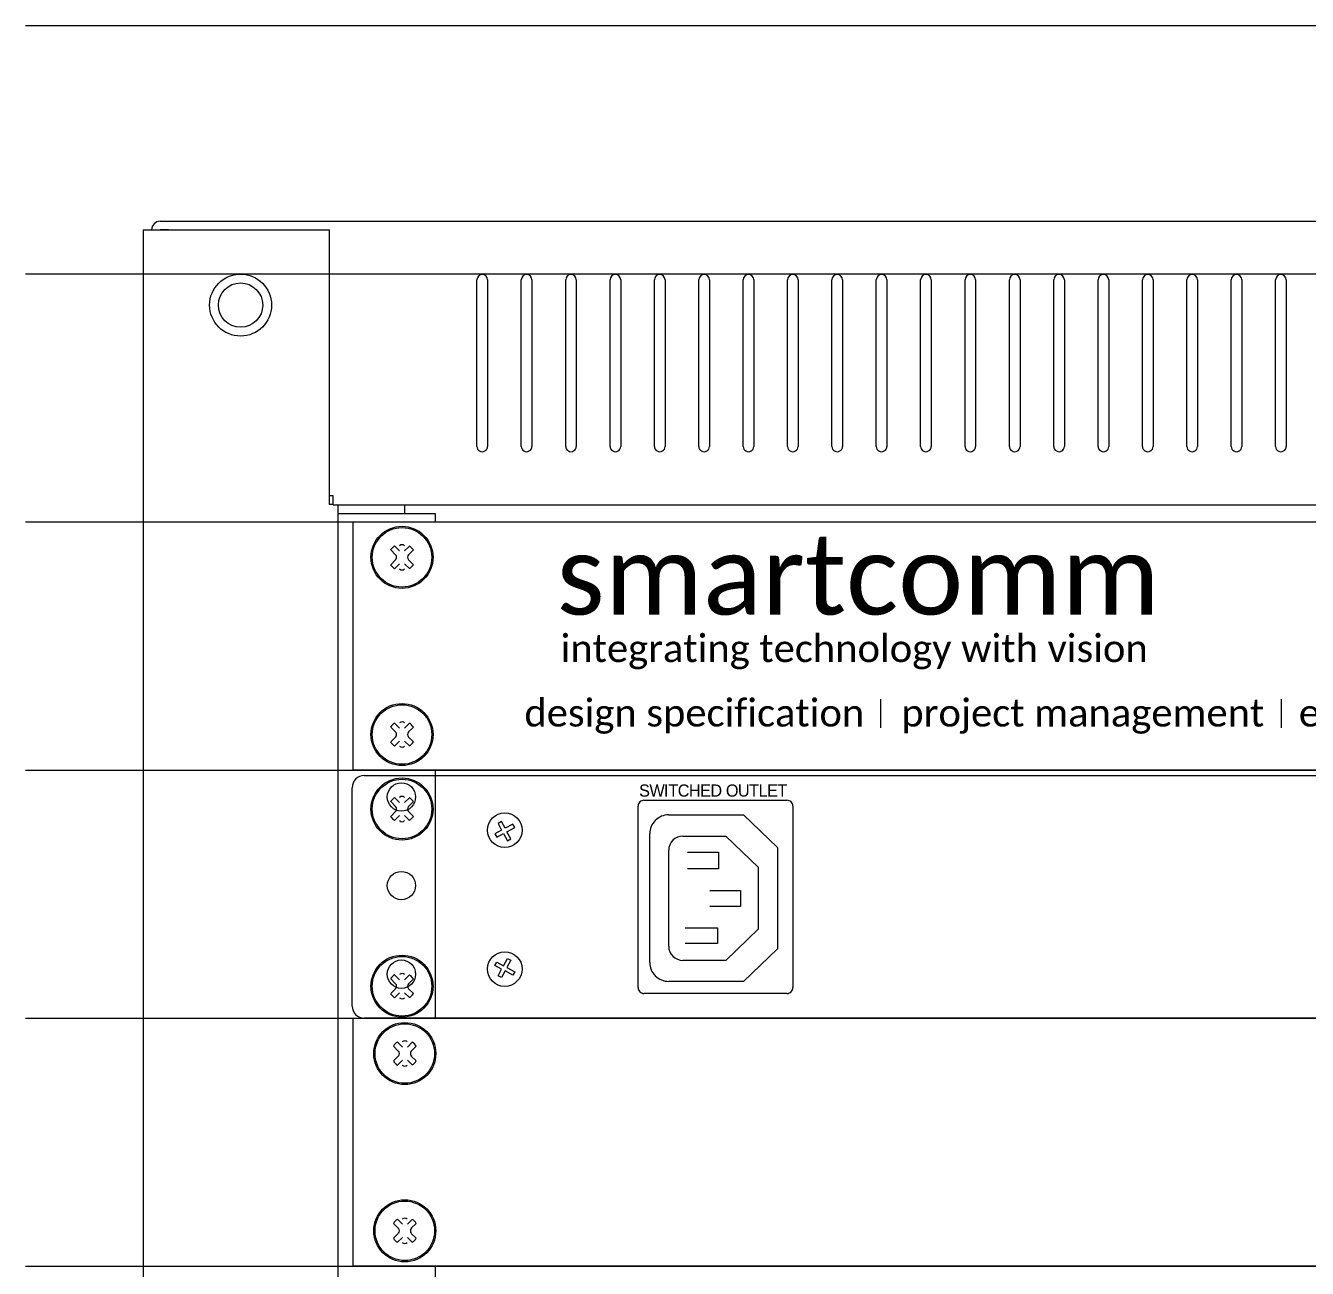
# Model space of a CAD drawing. Header units: millimetres. Extents: x -71336 to -33468, y -26189 to 22712.
# Drawn here: x -34597.8 to -34368.1, y -8288 to -8065.3 of the extents above; entities that cross this region are included whole.
import ezdxf

# ---------------------------------------------------------------- set-up
doc = ezdxf.new("R2010")
doc.units = ezdxf.units.MM
doc.set_wipeout_variables(frame=1)
doc.layers.add('SC - Equipment', color=7, linetype='Continuous', lineweight=13)
doc.layers.add('SC - Rack Layout - U-guides and centreline', color=5, linetype='Continuous', lineweight=13, plot=False)
doc.styles.add('ARIAL', font='arial.ttf')
doc.styles.get("Standard").update_dxf_attribs({"font": 'arial.ttf', "height": 35})
doc.styles.add('STYLE1', font='arial.ttf', dxfattribs={"height": 50})

# ---------------------------------------------------------------- blocks, each defined once
blk = doc.blocks.new('*U220')
at = {"layer": 'SC - Rack Layout - U-guides and centreline', "ltscale": 5}
blk.add_lwpolyline([(-300, 0), (300, 0)], dxfattribs=at)
blk = doc.blocks.new('*U221')
at = {"layer": 'SC - Rack Layout - U-guides and centreline', "color": 0, "linetype": 'ByBlock', "lineweight": -2, "transparency": 16777216}
for p in [(0, 1466.85), (0, 1422.4), (0, 1377.95), (0, 1333.5), (0, 1289.05), (0, 1244.6)]:
    blk.add_blockref('*U220', p, dxfattribs=at)
blk = doc.blocks.new('*U284')
at = {"ltscale": 5}
for p, q in [((-279.3873, 1481.074), (-279.3873, 1430.274)), ((-244.4623, 1430.274), (-227.076, 1430.274))]:
    blk.add_line(p, q, dxfattribs=at)
at = {"layer": 'SC - Equipment'}
for p, q in [((-276.352, 1482.598), (276.352, 1482.598)), ((-279.3873, 1481.074), (-245.9863, 1481.074)), ((-274.828, 1481.074), (-276.352, 1481.074)), ((-245.9863, 1431.8615), (-245.9863, 1481.074)), ((-219.583, 1442.2755), (-219.583, 1472.1205)), ((-217.678, 1472.1205), (-217.678, 1442.2755)), ((-211.6328, 1442.2755), (-211.6328, 1472.1205)), ((-209.7278, 1472.1205), (-209.7278, 1442.2755)), ((-203.6826, 1442.2755), (-203.6826, 1472.1205)), ((-201.7776, 1472.1205), (-201.7776, 1442.2755)), ((-195.7324, 1442.2755), (-195.7324, 1472.1205)), ((-193.8274, 1472.1205), (-193.8274, 1442.2755)), ((-187.7822, 1442.2755), (-187.7822, 1472.1205)), ((-185.8772, 1472.1205), (-185.8772, 1442.2755)), ((-179.832, 1442.2755), (-179.832, 1472.1205)), ((-177.927, 1472.1205), (-177.927, 1442.2755)), ((-171.8818, 1442.2755), (-171.8818, 1472.1205)), ((-169.9768, 1472.1205), (-169.9768, 1442.2755)), ((-163.9316, 1442.2755), (-163.9316, 1472.1205)), ((-162.0266, 1472.1205), (-162.0266, 1442.2755)), ((-155.9814, 1442.2755), (-155.9814, 1472.1205)), ((-154.0764, 1472.1205), (-154.0764, 1442.2755)), ((-148.0312, 1442.2755), (-148.0312, 1472.1205)), ((-146.1262, 1472.1205), (-146.1262, 1442.2755)), ((-140.081, 1442.2755), (-140.081, 1472.1205)), ((-138.176, 1472.1205), (-138.176, 1442.2755)), ((-132.1308, 1442.2755), (-132.1308, 1472.1205)), ((-130.2258, 1472.1205), (-130.2258, 1442.2755)), ((-124.1806, 1442.2755), (-124.1806, 1472.1205)), ((-122.2756, 1472.1205), (-122.2756, 1442.2755)), ((-116.2304, 1442.2755), (-116.2304, 1472.1205)), ((-114.3254, 1472.1205), (-114.3254, 1442.2755)), ((-108.2802, 1442.2755), (-108.2802, 1472.1205)), ((-106.3752, 1472.1205), (-106.3752, 1442.2755)), ((-100.33, 1442.2755), (-100.33, 1472.1205)), ((-98.425, 1472.1205), (-98.425, 1442.2755)), ((-92.3798, 1442.2755), (-92.3798, 1472.1205)), ((-90.4748, 1472.1205), (-90.4748, 1442.2755)), ((-84.4296, 1442.2755), (-84.4296, 1472.1205)), ((-82.5246, 1472.1205), (-82.5246, 1442.2755)), ((-76.4794, 1442.2755), (-76.4794, 1472.1205)), ((-74.5744, 1472.1205), (-74.5744, 1442.2755)), ((-245.364, 1433.3982), (-245.9863, 1433.3982)), ((-245.364, 1431.798), (-245.364, 1433.3982)), ((-245.364, 1431.8615), (-245.9863, 1431.8615)), ((-245.364, 1431.798), (244.4623, 1431.798)), ((-244.4623, 1430.274), (-244.4623, 1431.798)), ((-232.537, 1431.798), (-232.537, 1430.274)), ((-279.3873, 1430.274), (-279.3873, 1385.824)), ((-244.4623, 1385.824), (-244.4623, 1430.274)), ((-227.076, 1430.274), (-227.076, 1385.824)), ((-279.3873, 1385.824), (-279.3873, 1341.374)), ((-244.4623, 1341.374), (-244.4623, 1385.824)), ((-227.076, 1385.824), (-227.076, 1341.374)), ((-279.3873, 1341.374), (-279.3873, 1296.924)), ((-244.4623, 1296.924), (-244.4623, 1341.374)), ((-227.076, 1341.374), (-227.076, 1296.924)), ((-279.3873, 1296.924), (-279.3873, 1252.474)), ((-244.4623, 1252.474), (-244.4623, 1296.924)), ((-227.076, 1296.924), (-227.076, 1252.474))]:
    blk.add_line(p, q, dxfattribs=at)
for centre, radius in [((-261.9375, 1467.5866), 5.5499), ((-261.9375, 1467.5866), 3.9751), ((-233.11485, 1423.924), 2.54), ((-233.11485, 1408.049), 2.54), ((-233.11485, 1392.174), 2.54), ((-233.11485, 1379.474), 2.54), ((-233.11485, 1363.599), 2.54), ((-233.11485, 1347.724), 2.54), ((-233.11485, 1335.024), 2.54), ((-233.11485, 1319.149), 2.54), ((-233.11485, 1303.274), 2.54)]:
    blk.add_circle(centre, radius, dxfattribs=at)
for centre, radius, start, end in [((-276.352, 1481.074), 1.524, 90, 180), ((-218.6305, 1472.1205), 0.9525, 0.000017, 180.000009), ((-210.6803, 1472.1205), 0.9525, 0.000017, 180.000009), ((-202.7301, 1472.1205), 0.9525, 0.000017, 180.000009), ((-194.7799, 1472.1205), 0.9525, 0.000017, 180.000009), ((-186.8297, 1472.1205), 0.9525, 0.000017, 180.000009), ((-178.8795, 1472.1205), 0.9525, 0.000017, 180.000009), ((-170.9293, 1472.1205), 0.9525, 0.000017, 180.000009), ((-162.9791, 1472.1205), 0.9525, 0.000017, 180.000009), ((-155.0289, 1472.1205), 0.9525, 0.000017, 180.000009), ((-147.0787, 1472.1205), 0.9525, 0.000017, 180.000009), ((-139.1285, 1472.1205), 0.9525, 0.000017, 180.000009), ((-131.1783, 1472.1205), 0.9525, 0.000017, 180.000009), ((-123.2281, 1472.1205), 0.9525, 0.000017, 180.000009), ((-115.2779, 1472.1205), 0.9525, 0.000017, 180.000009), ((-107.3277, 1472.1205), 0.9525, 0.000017, 180.000009), ((-99.3775, 1472.1205), 0.9525, 0.000017, 180.000009), ((-91.4273, 1472.1205), 0.9525, 0.000017, 180.000009), ((-83.4771, 1472.1205), 0.9525, 0.000017, 180.000009), ((-75.5269, 1472.1205), 0.9525, 0.000017, 180.000009), ((-218.6305, 1442.2755), 0.9525, 180.000009, 0.000017), ((-210.6803, 1442.2755), 0.9525, 180.000009, 0.000017), ((-202.7301, 1442.2755), 0.9525, 180.000009, 0.000017), ((-194.7799, 1442.2755), 0.9525, 180.000009, 0.000017), ((-186.8297, 1442.2755), 0.9525, 180.000009, 0.000017), ((-178.8795, 1442.2755), 0.9525, 180.000009, 0.000017), ((-170.9293, 1442.2755), 0.9525, 180.000009, 0.000017), ((-162.9791, 1442.2755), 0.9525, 180.000009, 0.000017), ((-155.0289, 1442.2755), 0.9525, 180.000009, 0.000017), ((-147.0787, 1442.2755), 0.9525, 180.000009, 0.000017), ((-139.1285, 1442.2755), 0.9525, 180.000009, 0.000017), ((-131.1783, 1442.2755), 0.9525, 180.000009, 0.000017), ((-123.2281, 1442.2755), 0.9525, 180.000009, 0.000017), ((-115.2779, 1442.2755), 0.9525, 180.000009, 0.000017), ((-107.3277, 1442.2755), 0.9525, 180.000009, 0.000017), ((-99.3775, 1442.2755), 0.9525, 180.000009, 0.000017), ((-91.4273, 1442.2755), 0.9525, 180.000009, 0.000017), ((-83.4771, 1442.2755), 0.9525, 180.000009, 0.000017), ((-75.5269, 1442.2755), 0.9525, 180.000009, 0.000017)]:
    blk.add_arc(centre, radius, start, end, dxfattribs=at)
at = {"ltscale": 5, "style": 'ARIAL', "flags": 1}
blk.add_attdef('UNITS', (470.5, 46), '', height=9.73997, dxfattribs=at)
blk = doc.blocks.new('1U SCREWS - RACK LAYOUT')
at = {"layer": 'SC - Equipment'}
for p, q in [((-233.73, 38.56), (-234.59, 39.42)), ((-232.99, 39.27), (-233.88, 40.16)), ((-231.24, 40.13), (-232.1, 39.27)), ((-230.5, 39.42), (-231.39, 38.56)), ((-233.73, 37.64), (-234.59, 36.78)), ((-232.99, 36.93), (-233.88, 36.04)), ((-231.24, 36.07), (-232.1, 36.93)), ((-230.5, 36.78), (-231.39, 37.64)), ((-233.73, 6.81), (-234.59, 7.67)), ((-232.99, 7.52), (-233.88, 8.41)), ((-231.24, 8.38), (-232.1, 7.52)), ((-230.5, 7.67), (-231.39, 6.81)), ((-233.73, 5.89), (-234.59, 5.03)), ((-232.99, 5.18), (-233.88, 4.29)), ((-231.24, 4.32), (-232.1, 5.18)), ((-230.5, 5.03), (-231.39, 5.89))]:
    blk.add_line(p, q, dxfattribs=at)
for centre, major_axis, start_param, end_param in [((-232.56, 38.1), (5.56, 0), 0, 6.283185), ((-232.56, 38.1), (5.33, 0), 0, 6.283185), ((-232.56, 38.1), (2.44, 0), 2.143456, 2.563819), ((-232.56, 39.73), (0.635, 0), 0.785399, 2.356195), ((-232.56, 38.1), (2.44, 0), 0.57266, 0.993023), ((-232.56, 38.1), (2.44, 0), 3.719366, 4.139729), ((-234.16, 38.1), (0.635, 0), 5.497788, 7.068584), ((-230.93, 38.1), (0.635, 0), 2.356195, 3.926991), ((-232.56, 38.1), (2.44, 0), 5.290163, 5.710525), ((-232.56, 36.47), (0.635, 0), 3.926991, 5.497787), ((-232.56, 6.35), (5.56, 0), 0, 6.283185), ((-232.56, 6.35), (5.33, 0), 0, 6.283185), ((-232.56, 6.35), (2.44, 0), 2.143456, 2.563819), ((-232.56, 7.98), (0.635, 0), 0.785399, 2.356195), ((-232.56, 6.35), (2.44, 0), 0.57266, 0.993023), ((-232.56, 6.35), (2.44, 0), 3.719366, 4.139729), ((-234.16, 6.35), (0.635, 0), 5.497788, 7.068584), ((-230.93, 6.35), (0.635, 0), 2.356195, 3.926991), ((-232.56, 6.35), (2.44, 0), 5.290163, 5.710525), ((-232.56, 4.72), (0.635, 0), 3.926991, 5.497787)]:
    blk.add_ellipse(centre, major_axis=major_axis, ratio=1, start_param=start_param, end_param=end_param, dxfattribs=at)
blk = doc.blocks.new('1U BLANK PANEL SMARTCOMM - RACK LAYOUT')
blk.add_wipeout([(-241.3, 44.45), (241.3, 44.45), (241.3, 0), (-241.3, 0)])
at = {"lineweight": 0}
for p, q in [((-241.3, 44.45), (241.3, 44.45)), ((-241.3, 0), (-241.3, 44.45)), ((241.3, 0), (-241.3, 0)), ((-241.3, 0), (-241.3, 0))]:
    blk.add_line(p, q, dxfattribs=at)
at = {"layer": 'SC - Equipment', "color": 232}
for p, q in [((-146.74, 7.57), (-146.74, 12.68)), ((-74.96, 7.57), (-74.96, 12.68))]:
    blk.add_line(p, q, dxfattribs=at)
at = {"layer": 'SC - Equipment'}
blk.add_blockref('1U SCREWS - RACK LAYOUT', (0, 0), dxfattribs=at)
at = {"layer": 'SC - Equipment', "style": 'STYLE1'}
for s, insert, char_height, width, attachment_point in [('{\\fCalibri|b0|i0|c0|p34;\\C232;smart\\C253;comm}', (-150.82, 34.84), 14.1543, 124.5706, 5), ('{\\fCalibri|b0|i0|c0|p34;\\C253;integrating technology with\\C256; \\C232;vision}', (-204.15, 24.23), 4.8928, 116.0646, 1), ('{\\fCalibri|b0|i0|c0|p34;\\C253;design specification}', (-210.63, 12.68), 4.8928, 116.0646, 1), ('{\\fCalibri|b0|i0|c0|p34;\\C253;project management}', (-143.1, 12.68), 4.8928, 116.0646, 1), ('{\\fCalibri|b0|i0|c0|p34;\\C253;engineering}', (-71.86, 12.68), 4.8928, 116.0646, 1)]:
    blk.add_mtext(s, dxfattribs=dict(at, insert=insert, char_height=char_height, width=width, attachment_point=attachment_point))
blk = doc.blocks.new('Furman M10XE - RACK LAYOUT')
at = {"layer": 'SC - Equipment', "flags": 128}
for points in [[(-239.33, 43.46, 0.414214), (-241.5, 41.28)], [(-189.21, 39.03, 0.414214), (-190.26, 37.98)], [(-162.53, 37.98, 0.414214), (-163.58, 39.03)], [(-184.77, 36.41, 0.414214), (-188.17, 33.01)], [(-182.25, 32.61, 0.414214), (-184.77, 30.1)], [(-184.77, 12.87, 0.414214), (-182.25, 10.35)], [(-188.17, 9.97, 0.414214), (-184.77, 6.58)], [(-190.26, 5.48, 0.414214), (-189.21, 4.42)], [(-163.58, 4.42, 0.414214), (-162.53, 5.48)], [(-241.5, 2.17, 0.414214), (-239.33, 0)]]:
    blk.add_lwpolyline(points, format="xyb", dxfattribs=at)
at = {"layer": 'SC - Equipment'}
for points in [[(-239.33, 43.46), (239.33, 43.46)], [(-241.5, 2.17), (-241.5, 41.28)], [(-190.26, 5.48), (-190.26, 37.98)], [(-189.21, 39.03), (-163.58, 39.03)], [(-162.53, 37.98), (-162.53, 5.48)], [(-188.17, 9.97), (-188.17, 33.01)], [(-181.41, 29.74), (-175.87, 29.74), (-175.87, 26.75), (-181.41, 26.75)], [(-177.42, 22.87), (-171.89, 22.87), (-171.89, 20), (-177.42, 20)], [(-181.8, 16.2), (-176.03, 16.2), (-176.03, 13.38), (-181.8, 13.38)], [(-163.58, 4.42), (-189.21, 4.42)], [(239.33, 0), (-239.33, 0)]]:
    blk.add_lwpolyline(points, dxfattribs=at)
at = {"layer": 'SC - Equipment', "flags": 128}
for points in [[(-214.73, 35.2), (-215.33, 34.87)], [(-215.33, 34.87), (-214.71, 33.67)], [(-214.08, 34.01), (-214.73, 35.2)], [(-212.69, 34.76), (-214.08, 34.01)], [(-212.37, 34.15), (-212.69, 34.76)], [(-184.77, 36.41), (-171.35, 36.41)], [(-171.35, 36.41), (-165.3, 30.56)], [(-214.71, 33.67), (-215.9, 33.02)], [(-215.9, 33.02), (-215.57, 32.42)], [(-215.57, 32.42), (-214.36, 33.07)], [(-214.36, 33.07), (-213.66, 31.78)], [(-213.75, 33.4), (-212.37, 34.15)], [(-213.05, 32.11), (-213.75, 33.4)], [(-182.25, 32.61), (-174.56, 32.61)], [(-168.7, 26.97), (-174.56, 32.61)], [(-213.66, 31.78), (-213.05, 32.11)], [(-184.77, 12.87), (-184.77, 30.1)], [(-165.3, 30.56), (-165.3, 12.43)], [(-168.7, 16.02), (-168.7, 26.97)], [(-174.56, 10.35), (-168.7, 16.02)], [(-165.3, 12.43), (-171.35, 6.58)], [(-215.9, 9.44), (-215.57, 10.05)], [(-214.71, 8.79), (-215.9, 9.44)], [(-215.57, 10.05), (-214.36, 9.39)], [(-214.36, 9.39), (-213.66, 10.69)], [(-213.05, 10.36), (-213.75, 9.06)], [(-213.66, 10.69), (-213.05, 10.36)], [(-174.56, 10.35), (-182.25, 10.35)], [(-215.33, 7.6), (-214.71, 8.79)], [(-214.73, 7.27), (-215.33, 7.6)], [(-214.08, 8.46), (-214.73, 7.27)], [(-212.69, 7.7), (-214.08, 8.46)], [(-213.75, 9.06), (-212.37, 8.31)], [(-212.37, 8.31), (-212.69, 7.7)], [(-171.35, 6.58), (-184.77, 6.58)]]:
    blk.add_lwpolyline(points, dxfattribs=at)
at = {"layer": 'SC - Equipment'}
for centre in [(-214.15, 33.67), (-214.15, 8.79)]:
    blk.add_circle(centre, 3.1, dxfattribs=at)
blk.add_blockref('1U SCREWS - RACK LAYOUT', (0, -0.64), dxfattribs=at)
at = {"ltscale": 5, "style": 'ARIAL', "flags": 1}
for tag, p in [('WEIGHT', (272.65, 33.74)), ('WATTS', (272.65, 18.09)), ('BTU', (272.65, 2.44))]:
    blk.add_attdef(tag, p, '', height=9.74, dxfattribs=at)
at = {"layer": 'SC - Equipment', "insert": (-190.08, 39.65), "char_height": 2.1816, "width": 32.1113, "attachment_point": 7}
blk.add_mtext('{\\fVrinda|b0|i0|c0|p2;\\T0.95;SWITCHED OUTLET}', dxfattribs=at)
blk = doc.blocks.new('1U BLANK PANEL - RACK LAYOUT')
blk.add_wipeout([(-241.3, 44.45), (241.3, 44.45), (241.3, 0), (-241.3, 0)])
at = {"layer": 'SC - Equipment'}
for p, q in [((-241.3, 0), (-241.3, 44.45)), ((-241.3, 44.45), (241.3, 44.45)), ((-233.23, 38.56), (-234.09, 39.42)), ((-232.49, 39.27), (-233.38, 40.16)), ((-230.74, 40.13), (-231.6, 39.27)), ((-230, 39.42), (-230.89, 38.56)), ((-233.23, 37.64), (-234.09, 36.78)), ((-232.49, 36.93), (-233.38, 36.04)), ((-230.74, 36.07), (-231.6, 36.93)), ((-230, 36.78), (-230.89, 37.64)), ((-233.23, 6.81), (-234.09, 7.67)), ((-232.49, 7.52), (-233.38, 8.41)), ((-230.74, 8.38), (-231.6, 7.52)), ((-230, 7.67), (-230.89, 6.81)), ((-233.23, 5.89), (-234.09, 5.03)), ((-232.49, 5.18), (-233.38, 4.29)), ((-230.74, 4.32), (-231.6, 5.18)), ((-230, 5.03), (-230.89, 5.89)), ((241.3, 0), (-241.3, 0)), ((-241.3, 0), (-241.3, 0))]:
    blk.add_line(p, q, dxfattribs=at)
for centre, major_axis, start_param, end_param in [((-232.06, 38.1), (5.56, 0), 0, 6.283185), ((-232.06, 38.1), (5.33, 0), 0, 6.283185), ((-232.06, 38.1), (2.44, 0), 2.143456, 2.563819), ((-232.06, 39.73), (0.635, 0), 0.785399, 2.356195), ((-232.06, 38.1), (2.44, 0), 0.57266, 0.993023), ((-232.06, 38.1), (2.44, 0), 3.719366, 4.139729), ((-233.66, 38.1), (0.635, 0), 5.497788, 7.068584), ((-230.43, 38.1), (0.635, 0), 2.356195, 3.926991), ((-232.06, 38.1), (2.44, 0), 5.290163, 5.710525), ((-232.06, 36.47), (0.635, 0), 3.926991, 5.497787), ((-232.06, 6.35), (5.56, 0), 0, 6.283185), ((-232.06, 6.35), (5.33, 0), 0, 6.283185), ((-232.06, 6.35), (2.44, 0), 2.143456, 2.563819), ((-232.06, 7.98), (0.635, 0), 0.785399, 2.356195), ((-232.06, 6.35), (2.44, 0), 0.57266, 0.993023), ((-232.06, 6.35), (2.44, 0), 3.719366, 4.139729), ((-233.66, 6.35), (0.635, 0), 5.497788, 7.068584), ((-230.43, 6.35), (0.635, 0), 2.356195, 3.926991), ((-232.06, 6.35), (2.44, 0), 5.290163, 5.710525), ((-232.06, 4.72), (0.635, 0), 3.926991, 5.497787)]:
    blk.add_ellipse(centre, major_axis=major_axis, ratio=1, start_param=start_param, end_param=end_param, dxfattribs=at)
blk = doc.blocks.new('*U281')
blk.add_blockref('1U BLANK PANEL - RACK LAYOUT', (0, -44.45))

msp = doc.modelspace()

# ---------------------------------------------------------------- block references
at = {"layer": 'SC - Equipment'}
msp.add_blockref('*U284', (-34297.305, -9582.978), dxfattribs=at)
at = {"layer": 'SC - Rack Layout - U-guides and centreline'}
msp.add_blockref('*U221', (-34297.756, -9532.178), dxfattribs=at)

# ---------------------------------------------------------------- next in the draw order: block references
at = {"layer": 'SC - Equipment', "ltscale": 5}
msp.add_blockref('1U BLANK PANEL SMARTCOMM - RACK LAYOUT', (-34297.756, -8198.678), dxfattribs=at)

# ---------------------------------------------------------------- next in the draw order: block references
at = {"layer": 'SC - Equipment'}
msp.add_blockref('Furman M10XE - RACK LAYOUT', (-34297.756, -8243.128), dxfattribs=at)

# ---------------------------------------------------------------- next in the draw order: block references
msp.add_blockref('*U281', (-34297.756, -8243.128), dxfattribs=at)

doc.saveas('drawing.dxf')
